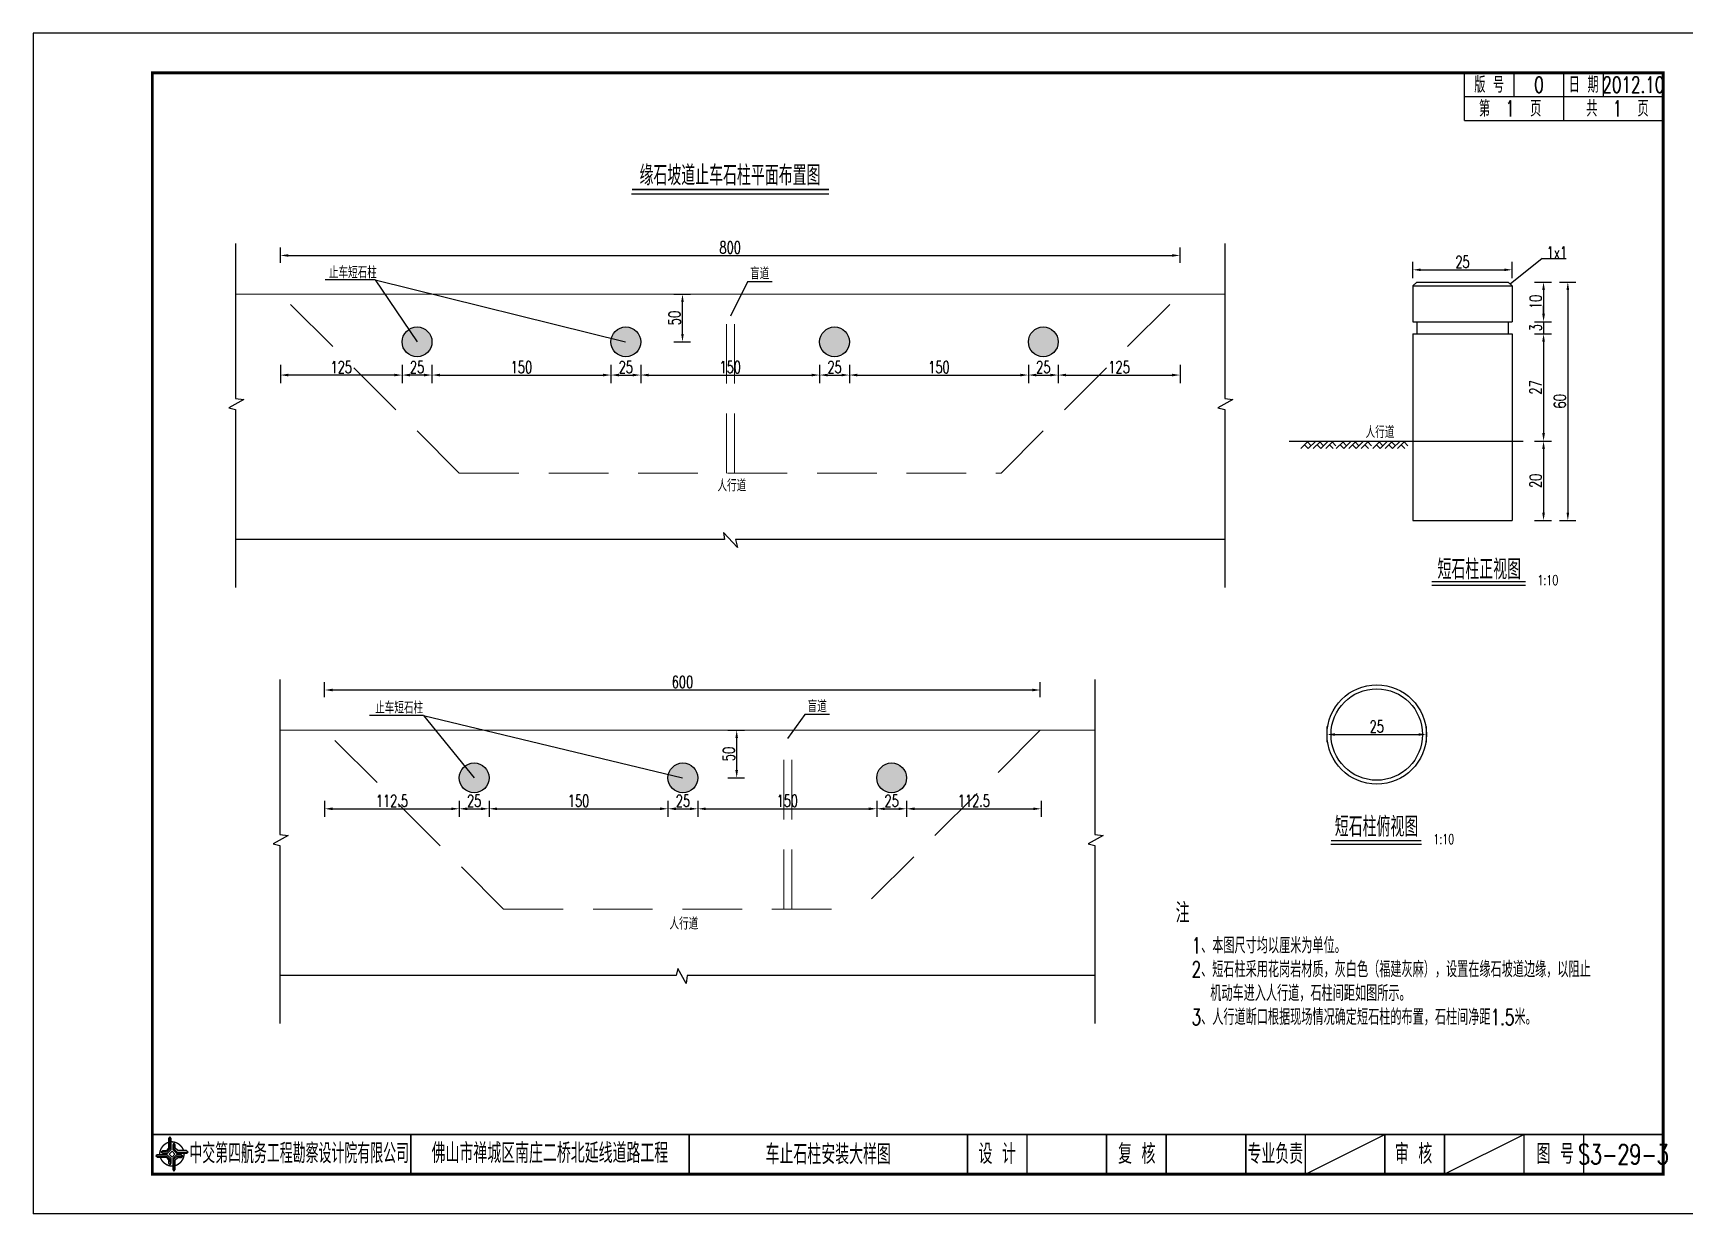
# Model space of a CAD drawing. Header units: millimetres. Extents: x 2287 to 3127, y 131 to 428.
# Drawn here: x 2287.2 to 2702.7, y 131.2 to 428.2 of the extents above; entities that cross this region are included whole.
import ezdxf
from ezdxf.enums import TextEntityAlignment as Align

# ---------------------------------------------------------------- set-up
doc = ezdxf.new("R2010")
doc.units = ezdxf.units.MM
doc.header["$LTSCALE"] = 5
doc.linetypes.add('DASHED', pattern=[0.75, 0.5, -0.25])
for name, color, linetype in [('A-轮廓（中）', 7, 'Continuous'), ('A-轮廓（细）', 7, 'Continuous'), ('BZ', 4, 'Continuous'), ('图框', 7, 'Continuous'), ('尺寸标注', 2, 'Continuous'), ('文字', 7, 'Continuous'), ('文字字符', 7, 'Continuous'), ('文字说明', 2, 'Continuous'), ('标注', 2, 'Continuous'), ('标注（黄）', 2, 'Continuous')]:
    doc.layers.add(name, color=color, linetype=linetype)
doc.layers.add('BASE', color=6, linetype='Continuous', lineweight=18)
doc.styles.get("Standard").update_dxf_attribs({"font": 'simplex1.shx', "width": 0.7, "bigfont": 'hztxt.shx'})
doc.dimstyles.new('比例1：10', dxfattribs={"dimtxt": 3, "dimasz": 2, "dimexe": 2, "dimexo": 2, "dimgap": 0.5, "dimtad": 1, "dimzin": 13, "dimdsep": 46, "dimtxsty": 'Standard', "dimcen": -0.09, "dimclrd": 4, "dimclre": 4, "dimclrt": 7, "dimaunit": 1, "dimazin": 0, "dimtfac": 0.0005, "dimtix": 1, "dimtmove": 2, "dimatfit": 3, "dimfxl": 0, "dimtolj": 1, "dimtzin": 13, "dimlwd": -1, "dimlwe": -1, "dimarcsym": 0})
doc.dimstyles.new('比例1：33.33', dxfattribs={"dimtxt": 3, "dimasz": 2, "dimexe": 2, "dimexo": 2, "dimgap": 0.5, "dimtad": 1, "dimlfac": 3.333333, "dimzin": 13, "dimdsep": 46, "dimtxsty": 'Standard', "dimcen": -0.09, "dimclrd": 4, "dimclre": 4, "dimclrt": 7, "dimaunit": 1, "dimadec": 0, "dimazin": 0, "dimtfac": 0.0005, "dimtix": 1, "dimtmove": 2, "dimatfit": 3, "dimfxl": 0, "dimtolj": 1, "dimtzin": 13, "dimlwd": -1, "dimlwe": -1, "dimarcsym": 0})

# ---------------------------------------------------------------- blocks, each defined once
blk = doc.blocks.new('*D7')
at = {"layer": 'DEFPOINTS', "color": 0}
for p in [(2540.58, 263.01), (2360.58, 259.17), (2540.58, 259.17)]:
    blk.add_point(p, dxfattribs=at)
at = {"layer": '尺寸标注', "color": 4}
for p, q in [((2360.58, 261.17), (2360.58, 265.01)), ((2362.58, 263.01), (2538.58, 263.01)), ((2540.58, 261.17), (2540.58, 265.01))]:
    blk.add_line(p, q, dxfattribs=at)
for points in [[(2362.58, 263.34), (2362.58, 262.67), (2360.58, 263.01)], [(2538.58, 263.34), (2538.58, 262.67), (2540.58, 263.01)]]:
    blk.add_solid(points, dxfattribs=at)
at = {"layer": '尺寸标注', "color": 7, "insert": (2450.58, 265.01), "char_height": 3, "attachment_point": 5}
blk.add_mtext('\\A1;600', dxfattribs=at)
blk = doc.blocks.new('*D8')
at = {"layer": 'DEFPOINTS', "color": 0}
for p in [(2459.97, 252.9), (2464.22, 252.9), (2459.97, 240.9)]:
    blk.add_point(p, dxfattribs=at)
at = {"layer": '尺寸标注', "color": 4}
for p, q in [((2461.97, 252.9), (2466.22, 252.9)), ((2464.22, 242.9), (2464.22, 250.9)), ((2461.97, 240.9), (2466.22, 240.9))]:
    blk.add_line(p, q, dxfattribs=at)
for points in [[(2463.88, 250.9), (2464.55, 250.9), (2464.22, 252.9)], [(2463.88, 242.9), (2464.55, 242.9), (2464.22, 240.9)]]:
    blk.add_solid(points, dxfattribs=at)
at = {"layer": '尺寸标注', "color": 7, "insert": (2462.22, 246.9), "char_height": 3, "attachment_point": 5, "rotation": 90}
blk.add_mtext('\\A1;50', dxfattribs=at)
blk = doc.blocks.new('*D9')
at = {"layer": 'DEFPOINTS', "color": 0}
for p in [(2401.94, 237.15), (2446.94, 237.15), (2446.94, 233.13)]:
    blk.add_point(p, dxfattribs=at)
at = {"layer": '尺寸标注', "color": 4}
for p, q in [((2401.94, 235.15), (2401.94, 231.13)), ((2403.94, 233.13), (2444.94, 233.13)), ((2446.94, 235.15), (2446.94, 231.13))]:
    blk.add_line(p, q, dxfattribs=at)
for points in [[(2403.94, 233.46), (2403.94, 232.79), (2401.94, 233.13)], [(2444.94, 233.46), (2444.94, 232.79), (2446.94, 233.13)]]:
    blk.add_solid(points, dxfattribs=at)
at = {"layer": '尺寸标注', "color": 7, "insert": (2424.44, 235.13), "char_height": 3, "attachment_point": 5}
blk.add_mtext('\\A1;150', dxfattribs=at)
blk = doc.blocks.new('*D10')
at = {"layer": 'DEFPOINTS', "color": 0}
for p in [(2394.44, 237.15), (2401.94, 237.15), (2401.94, 233.13)]:
    blk.add_point(p, dxfattribs=at)
at = {"layer": '尺寸标注', "color": 4}
for p, q in [((2394.44, 235.15), (2394.44, 231.13)), ((2396.44, 233.13), (2399.94, 233.13)), ((2401.94, 235.15), (2401.94, 231.13))]:
    blk.add_line(p, q, dxfattribs=at)
for points in [[(2396.44, 233.46), (2396.44, 232.79), (2394.44, 233.13)], [(2399.94, 233.46), (2399.94, 232.79), (2401.94, 233.13)]]:
    blk.add_solid(points, dxfattribs=at)
at = {"layer": '尺寸标注', "color": 7, "insert": (2398.19, 235.13), "char_height": 3, "attachment_point": 5}
blk.add_mtext('\\A1;25', dxfattribs=at)
blk = doc.blocks.new('*D11')
at = {"layer": 'DEFPOINTS', "color": 0}
for p in [(2360.58, 237.15), (2394.44, 237.15), (2394.44, 233.13)]:
    blk.add_point(p, dxfattribs=at)
at = {"layer": '尺寸标注', "color": 4}
for p, q in [((2360.58, 235.15), (2360.58, 231.13)), ((2362.58, 233.13), (2392.44, 233.13)), ((2394.44, 235.15), (2394.44, 231.13))]:
    blk.add_line(p, q, dxfattribs=at)
for points in [[(2362.58, 233.46), (2362.58, 232.79), (2360.58, 233.13)], [(2392.44, 233.46), (2392.44, 232.79), (2394.44, 233.13)]]:
    blk.add_solid(points, dxfattribs=at)
at = {"layer": '尺寸标注', "color": 7, "insert": (2377.51, 235.13), "char_height": 3, "attachment_point": 5}
blk.add_mtext('\\A1;112.5', dxfattribs=at)
blk = doc.blocks.new('*D12')
at = {"layer": 'DEFPOINTS', "color": 0}
for p in [(2454.44, 237.15), (2499.44, 237.15), (2499.44, 233.13)]:
    blk.add_point(p, dxfattribs=at)
at = {"layer": '尺寸标注', "color": 4}
for p, q in [((2454.44, 235.15), (2454.44, 231.13)), ((2456.44, 233.13), (2497.44, 233.13)), ((2499.44, 235.15), (2499.44, 231.13))]:
    blk.add_line(p, q, dxfattribs=at)
for points in [[(2456.44, 233.46), (2456.44, 232.79), (2454.44, 233.13)], [(2497.44, 233.46), (2497.44, 232.79), (2499.44, 233.13)]]:
    blk.add_solid(points, dxfattribs=at)
at = {"layer": '尺寸标注', "color": 7, "insert": (2476.94, 235.13), "char_height": 3, "attachment_point": 5}
blk.add_mtext('\\A1;150', dxfattribs=at)
blk = doc.blocks.new('*D13')
at = {"layer": 'DEFPOINTS', "color": 0}
for p in [(2499.44, 237.15), (2506.94, 237.15), (2506.94, 233.13)]:
    blk.add_point(p, dxfattribs=at)
at = {"layer": '尺寸标注', "color": 4}
for p, q in [((2499.44, 235.15), (2499.44, 231.13)), ((2501.44, 233.13), (2504.94, 233.13)), ((2506.94, 235.15), (2506.94, 231.13))]:
    blk.add_line(p, q, dxfattribs=at)
for points in [[(2501.44, 233.46), (2501.44, 232.79), (2499.44, 233.13)], [(2504.94, 233.46), (2504.94, 232.79), (2506.94, 233.13)]]:
    blk.add_solid(points, dxfattribs=at)
at = {"layer": '尺寸标注', "color": 7, "insert": (2503.19, 235.13), "char_height": 3, "attachment_point": 5}
blk.add_mtext('\\A1;25', dxfattribs=at)
blk = doc.blocks.new('*D14')
at = {"layer": 'DEFPOINTS', "color": 0}
for p in [(2506.94, 237.15), (2540.79, 237.15), (2540.79, 233.13)]:
    blk.add_point(p, dxfattribs=at)
at = {"layer": '尺寸标注', "color": 4}
for p, q in [((2506.94, 235.15), (2506.94, 231.13)), ((2508.94, 233.13), (2538.79, 233.13)), ((2540.79, 235.15), (2540.79, 231.13))]:
    blk.add_line(p, q, dxfattribs=at)
for points in [[(2508.94, 233.46), (2508.94, 232.79), (2506.94, 233.13)], [(2538.79, 233.46), (2538.79, 232.79), (2540.79, 233.13)]]:
    blk.add_solid(points, dxfattribs=at)
at = {"layer": '尺寸标注', "color": 7, "insert": (2523.87, 235.13), "char_height": 3, "attachment_point": 5}
blk.add_mtext('\\A1;112.5', dxfattribs=at)
blk = doc.blocks.new('*D15')
at = {"layer": 'DEFPOINTS', "color": 0}
for p in [(2575.72, 372.29), (2349.44, 368.47), (2575.72, 368.47)]:
    blk.add_point(p, dxfattribs=at)
at = {"layer": '尺寸标注', "color": 4}
for p, q in [((2349.44, 370.47), (2349.44, 374.29)), ((2575.72, 370.47), (2575.72, 374.29)), ((2351.44, 372.29), (2573.72, 372.29))]:
    blk.add_line(p, q, dxfattribs=at)
for points in [[(2351.44, 372.62), (2351.44, 371.96), (2349.44, 372.29)], [(2573.72, 372.62), (2573.72, 371.96), (2575.72, 372.29)]]:
    blk.add_solid(points, dxfattribs=at)
at = {"layer": '尺寸标注', "color": 7, "insert": (2462.58, 374.29), "char_height": 3, "attachment_point": 5}
blk.add_mtext('\\A1;800', dxfattribs=at)
blk = doc.blocks.new('*D16')
at = {"layer": 'DEFPOINTS', "color": 0}
for p in [(2446.38, 362.55), (2450.58, 362.55), (2446.38, 350.55)]:
    blk.add_point(p, dxfattribs=at)
at = {"layer": '尺寸标注', "color": 4}
for p, q in [((2448.38, 362.55), (2452.58, 362.55)), ((2450.58, 352.55), (2450.58, 360.55)), ((2448.38, 350.55), (2452.58, 350.55))]:
    blk.add_line(p, q, dxfattribs=at)
for points in [[(2450.25, 360.55), (2450.91, 360.55), (2450.58, 362.55)], [(2450.25, 352.55), (2450.91, 352.55), (2450.58, 350.55)]]:
    blk.add_solid(points, dxfattribs=at)
at = {"layer": '尺寸标注', "color": 7, "insert": (2448.58, 356.55), "char_height": 3, "attachment_point": 5, "rotation": 90}
blk.add_mtext('\\A1;50', dxfattribs=at)
blk = doc.blocks.new('*D17')
at = {"layer": 'DEFPOINTS', "color": 0}
for p in [(2387.58, 346.8), (2432.58, 346.8), (2432.58, 342.21)]:
    blk.add_point(p, dxfattribs=at)
at = {"layer": '尺寸标注', "color": 4}
for p, q in [((2387.58, 344.8), (2387.58, 340.21)), ((2389.58, 342.21), (2430.58, 342.21)), ((2432.58, 344.8), (2432.58, 340.21))]:
    blk.add_line(p, q, dxfattribs=at)
for points in [[(2389.58, 342.55), (2389.58, 341.88), (2387.58, 342.21)], [(2430.58, 342.55), (2430.58, 341.88), (2432.58, 342.21)]]:
    blk.add_solid(points, dxfattribs=at)
at = {"layer": '尺寸标注', "color": 7, "insert": (2410.08, 344.21), "char_height": 3, "attachment_point": 5}
blk.add_mtext('\\A1;150', dxfattribs=at)
blk = doc.blocks.new('*D18')
at = {"layer": 'DEFPOINTS', "color": 0}
for p in [(2380.08, 346.8), (2387.58, 346.8), (2380.08, 342.21)]:
    blk.add_point(p, dxfattribs=at)
at = {"layer": '尺寸标注', "color": 4}
for p, q in [((2380.08, 344.8), (2380.08, 340.21)), ((2385.58, 342.21), (2382.08, 342.21)), ((2387.58, 344.8), (2387.58, 340.21))]:
    blk.add_line(p, q, dxfattribs=at)
for points in [[(2382.08, 342.55), (2382.08, 341.88), (2380.08, 342.21)], [(2385.58, 342.55), (2385.58, 341.88), (2387.58, 342.21)]]:
    blk.add_solid(points, dxfattribs=at)
at = {"layer": '尺寸标注', "color": 7, "insert": (2383.83, 344.21), "char_height": 3, "attachment_point": 5}
blk.add_mtext('\\A1;25', dxfattribs=at)
blk = doc.blocks.new('*D19')
at = {"layer": 'DEFPOINTS', "color": 0}
for p in [(2432.58, 346.8), (2440.08, 346.8), (2440.08, 342.21)]:
    blk.add_point(p, dxfattribs=at)
at = {"layer": '尺寸标注', "color": 4}
for p, q in [((2432.58, 344.8), (2432.58, 340.21)), ((2434.58, 342.21), (2438.08, 342.21)), ((2440.08, 344.8), (2440.08, 340.21))]:
    blk.add_line(p, q, dxfattribs=at)
for points in [[(2434.58, 342.55), (2434.58, 341.88), (2432.58, 342.21)], [(2438.08, 342.55), (2438.08, 341.88), (2440.08, 342.21)]]:
    blk.add_solid(points, dxfattribs=at)
at = {"layer": '尺寸标注', "color": 7, "insert": (2436.33, 344.21), "char_height": 3, "attachment_point": 5}
blk.add_mtext('\\A1;25', dxfattribs=at)
blk = doc.blocks.new('*D20')
at = {"layer": 'DEFPOINTS', "color": 0}
for p in [(2440.08, 346.8), (2485.08, 346.8), (2485.08, 342.21)]:
    blk.add_point(p, dxfattribs=at)
at = {"layer": '尺寸标注', "color": 4}
for p, q in [((2440.08, 344.8), (2440.08, 340.21)), ((2442.08, 342.21), (2483.08, 342.21)), ((2485.08, 344.8), (2485.08, 340.21))]:
    blk.add_line(p, q, dxfattribs=at)
for points in [[(2442.08, 342.55), (2442.08, 341.88), (2440.08, 342.21)], [(2483.08, 342.55), (2483.08, 341.88), (2485.08, 342.21)]]:
    blk.add_solid(points, dxfattribs=at)
at = {"layer": '尺寸标注', "color": 7, "insert": (2462.58, 344.21), "char_height": 3, "attachment_point": 5}
blk.add_mtext('\\A1;150', dxfattribs=at)
blk = doc.blocks.new('*D21')
at = {"layer": 'DEFPOINTS', "color": 0}
for p in [(2485.08, 346.8), (2492.58, 346.8), (2492.58, 342.21)]:
    blk.add_point(p, dxfattribs=at)
at = {"layer": '尺寸标注', "color": 4}
for p, q in [((2485.08, 344.8), (2485.08, 340.21)), ((2487.08, 342.21), (2490.58, 342.21)), ((2492.58, 344.8), (2492.58, 340.21))]:
    blk.add_line(p, q, dxfattribs=at)
for points in [[(2487.08, 342.55), (2487.08, 341.88), (2485.08, 342.21)], [(2490.58, 342.55), (2490.58, 341.88), (2492.58, 342.21)]]:
    blk.add_solid(points, dxfattribs=at)
at = {"layer": '尺寸标注', "color": 7, "insert": (2488.83, 344.21), "char_height": 3, "attachment_point": 5}
blk.add_mtext('\\A1;25', dxfattribs=at)
blk = doc.blocks.new('*D22')
at = {"layer": 'DEFPOINTS', "color": 0}
for p in [(2492.58, 346.8), (2537.58, 346.8), (2537.58, 342.21)]:
    blk.add_point(p, dxfattribs=at)
at = {"layer": '尺寸标注', "color": 4}
for p, q in [((2492.58, 344.8), (2492.58, 340.21)), ((2494.58, 342.21), (2535.58, 342.21)), ((2537.58, 344.8), (2537.58, 340.21))]:
    blk.add_line(p, q, dxfattribs=at)
for points in [[(2494.58, 342.55), (2494.58, 341.88), (2492.58, 342.21)], [(2535.58, 342.55), (2535.58, 341.88), (2537.58, 342.21)]]:
    blk.add_solid(points, dxfattribs=at)
at = {"layer": '尺寸标注', "color": 7, "insert": (2515.08, 344.21), "char_height": 3, "attachment_point": 5}
blk.add_mtext('\\A1;150', dxfattribs=at)
blk = doc.blocks.new('*D23')
at = {"layer": 'DEFPOINTS', "color": 0}
for p in [(2537.58, 346.8), (2545.08, 346.8), (2545.08, 342.21)]:
    blk.add_point(p, dxfattribs=at)
at = {"layer": '尺寸标注', "color": 4}
for p, q in [((2537.58, 344.8), (2537.58, 340.21)), ((2539.58, 342.21), (2543.08, 342.21)), ((2545.08, 344.8), (2545.08, 340.21))]:
    blk.add_line(p, q, dxfattribs=at)
for points in [[(2539.58, 342.55), (2539.58, 341.88), (2537.58, 342.21)], [(2543.08, 342.55), (2543.08, 341.88), (2545.08, 342.21)]]:
    blk.add_solid(points, dxfattribs=at)
at = {"layer": '尺寸标注', "color": 7, "insert": (2541.33, 344.21), "char_height": 3, "attachment_point": 5}
blk.add_mtext('\\A1;25', dxfattribs=at)
blk = doc.blocks.new('*D24')
at = {"layer": 'DEFPOINTS', "color": 0}
for p in [(2545.08, 346.8), (2575.72, 346.8), (2575.72, 342.21)]:
    blk.add_point(p, dxfattribs=at)
at = {"layer": '尺寸标注', "color": 4}
for p, q in [((2545.08, 344.8), (2545.08, 340.21)), ((2547.08, 342.21), (2573.72, 342.21)), ((2575.72, 344.8), (2575.72, 340.21))]:
    blk.add_line(p, q, dxfattribs=at)
for points in [[(2547.08, 342.55), (2547.08, 341.88), (2545.08, 342.21)], [(2573.72, 342.55), (2573.72, 341.88), (2575.72, 342.21)]]:
    blk.add_solid(points, dxfattribs=at)
at = {"layer": '尺寸标注', "color": 7, "insert": (2560.4, 344.21), "char_height": 3, "attachment_point": 5}
blk.add_mtext('\\A1;125', dxfattribs=at)
blk = doc.blocks.new('*D25')
at = {"layer": 'DEFPOINTS', "color": 0}
for p in [(2349.44, 346.8), (2380.08, 346.8), (2349.44, 342.21)]:
    blk.add_point(p, dxfattribs=at)
at = {"layer": '尺寸标注', "color": 4}
for p, q in [((2349.44, 344.8), (2349.44, 340.21)), ((2378.08, 342.21), (2351.44, 342.21)), ((2380.08, 344.8), (2380.08, 340.21))]:
    blk.add_line(p, q, dxfattribs=at)
for points in [[(2351.44, 342.55), (2351.44, 341.88), (2349.44, 342.21)], [(2378.08, 342.55), (2378.08, 341.88), (2380.08, 342.21)]]:
    blk.add_solid(points, dxfattribs=at)
at = {"layer": '尺寸标注', "color": 7, "insert": (2364.76, 344.21), "char_height": 3, "attachment_point": 5}
blk.add_mtext('\\A1;125', dxfattribs=at)
blk = doc.blocks.new('*D26')
at = {"layer": 'DEFPOINTS', "color": 0}
for p in [(2446.94, 237.15), (2454.44, 237.15), (2454.44, 233.13)]:
    blk.add_point(p, dxfattribs=at)
at = {"layer": '尺寸标注', "color": 4}
for p, q in [((2446.94, 235.15), (2446.94, 231.13)), ((2448.94, 233.13), (2452.44, 233.13)), ((2454.44, 235.15), (2454.44, 231.13))]:
    blk.add_line(p, q, dxfattribs=at)
for points in [[(2448.94, 233.46), (2448.94, 232.79), (2446.94, 233.13)], [(2452.44, 233.46), (2452.44, 232.79), (2454.44, 233.13)]]:
    blk.add_solid(points, dxfattribs=at)
at = {"layer": '尺寸标注', "color": 7, "insert": (2450.69, 235.13), "char_height": 3, "attachment_point": 5}
blk.add_mtext('\\A1;25', dxfattribs=at)
blk = doc.blocks.new('*D27')
at = {"layer": 'DEFPOINTS', "color": 0}
for p in [(2637.7, 251.81), (2612.7, 247.86), (2637.7, 247.86)]:
    blk.add_point(p, dxfattribs=at)
at = {"layer": '尺寸标注', "color": 4}
for p, q in [((2612.7, 249.86), (2612.7, 253.81)), ((2637.7, 249.86), (2637.7, 253.81)), ((2614.7, 251.81), (2635.7, 251.81))]:
    blk.add_line(p, q, dxfattribs=at)
for points in [[(2614.7, 252.14), (2614.7, 251.48), (2612.7, 251.81)], [(2635.7, 252.14), (2635.7, 251.48), (2637.7, 251.81)]]:
    blk.add_solid(points, dxfattribs=at)
at = {"layer": '尺寸标注', "color": 7, "insert": (2625.2, 253.81), "char_height": 3, "attachment_point": 5}
blk.add_mtext('\\A1;25', dxfattribs=at)
blk = doc.blocks.new('*D28')
at = {"layer": 'DEFPOINTS', "color": 0}
for p in [(2659.27, 368.68), (2634.27, 364.61), (2659.27, 364.61)]:
    blk.add_point(p, dxfattribs=at)
at = {"layer": '尺寸标注', "color": 4}
for p, q in [((2634.27, 366.61), (2634.27, 370.68)), ((2659.27, 366.61), (2659.27, 370.68)), ((2636.27, 368.68), (2657.27, 368.68))]:
    blk.add_line(p, q, dxfattribs=at)
for points in [[(2636.27, 369.01), (2636.27, 368.35), (2634.27, 368.68)], [(2657.27, 369.01), (2657.27, 368.35), (2659.27, 368.68)]]:
    blk.add_solid(points, dxfattribs=at)
at = {"layer": '尺寸标注', "color": 7, "insert": (2646.77, 370.68), "char_height": 3, "attachment_point": 5}
blk.add_mtext('\\A1;25', dxfattribs=at)
blk = doc.blocks.new('*D29')
at = {"layer": 'DEFPOINTS', "color": 0}
for p in [(2662.9, 365.61), (2662.9, 355.61), (2667.16, 355.61)]:
    blk.add_point(p, dxfattribs=at)
at = {"layer": '尺寸标注', "color": 4}
for p, q in [((2664.9, 365.61), (2669.16, 365.61)), ((2667.16, 363.61), (2667.16, 357.61)), ((2664.9, 355.61), (2669.16, 355.61))]:
    blk.add_line(p, q, dxfattribs=at)
for points in [[(2666.82, 363.61), (2667.49, 363.61), (2667.16, 365.61)], [(2666.82, 357.61), (2667.49, 357.61), (2667.16, 355.61)]]:
    blk.add_solid(points, dxfattribs=at)
at = {"layer": '尺寸标注', "color": 7, "insert": (2665.16, 360.61), "char_height": 3, "attachment_point": 5, "rotation": 90}
blk.add_mtext('\\A1;10', dxfattribs=at)
blk = doc.blocks.new('*D30')
at = {"layer": 'DEFPOINTS', "color": 0}
for p in [(2662.9, 355.61), (2662.9, 352.61), (2667.16, 352.61)]:
    blk.add_point(p, dxfattribs=at)
at = {"layer": '尺寸标注', "color": 4}
for p, q in [((2667.16, 357.61), (2667.16, 359.61)), ((2664.9, 355.61), (2669.16, 355.61)), ((2667.16, 355.61), (2667.16, 352.61)), ((2664.9, 352.61), (2669.16, 352.61)), ((2667.16, 350.61), (2667.16, 348.61))]:
    blk.add_line(p, q, dxfattribs=at)
for points in [[(2666.82, 357.61), (2667.49, 357.61), (2667.16, 355.61)], [(2666.82, 350.61), (2667.49, 350.61), (2667.16, 352.61)]]:
    blk.add_solid(points, dxfattribs=at)
at = {"layer": '尺寸标注', "color": 7, "insert": (2665.16, 354.11), "char_height": 3, "attachment_point": 5, "rotation": 90}
blk.add_mtext('\\A1;3', dxfattribs=at)
blk = doc.blocks.new('*D31')
at = {"layer": 'DEFPOINTS', "color": 0}
for p in [(2662.9, 352.61), (2662.9, 325.61), (2667.16, 325.61)]:
    blk.add_point(p, dxfattribs=at)
at = {"layer": '尺寸标注', "color": 4}
for p, q in [((2664.9, 352.61), (2669.16, 352.61)), ((2667.16, 350.61), (2667.16, 327.61)), ((2664.9, 325.61), (2669.16, 325.61))]:
    blk.add_line(p, q, dxfattribs=at)
for points in [[(2666.82, 350.61), (2667.49, 350.61), (2667.16, 352.61)], [(2666.82, 327.61), (2667.49, 327.61), (2667.16, 325.61)]]:
    blk.add_solid(points, dxfattribs=at)
at = {"layer": '尺寸标注', "color": 7, "insert": (2665.16, 339.11), "char_height": 3, "attachment_point": 5, "rotation": 90}
blk.add_mtext('\\A1;27', dxfattribs=at)
blk = doc.blocks.new('*D32')
at = {"layer": 'DEFPOINTS', "color": 0}
for p in [(2662.9, 325.61), (2662.9, 305.61), (2667.16, 305.61)]:
    blk.add_point(p, dxfattribs=at)
at = {"layer": '尺寸标注', "color": 4}
for p, q in [((2664.9, 325.61), (2669.16, 325.61)), ((2667.16, 323.61), (2667.16, 307.61)), ((2664.9, 305.61), (2669.16, 305.61))]:
    blk.add_line(p, q, dxfattribs=at)
for points in [[(2666.82, 323.61), (2667.49, 323.61), (2667.16, 325.61)], [(2666.82, 307.61), (2667.49, 307.61), (2667.16, 305.61)]]:
    blk.add_solid(points, dxfattribs=at)
at = {"layer": '尺寸标注', "color": 7, "insert": (2665.16, 315.61), "char_height": 3, "attachment_point": 5, "rotation": 90}
blk.add_mtext('\\A1;20', dxfattribs=at)
blk = doc.blocks.new('*D33')
at = {"layer": 'DEFPOINTS', "color": 0}
for p in [(2669.16, 365.61), (2669.16, 305.61), (2673.26, 305.61)]:
    blk.add_point(p, dxfattribs=at)
at = {"layer": '尺寸标注', "color": 4}
for p, q in [((2671.16, 365.61), (2675.26, 365.61)), ((2673.26, 363.61), (2673.26, 307.61)), ((2671.16, 305.61), (2675.26, 305.61))]:
    blk.add_line(p, q, dxfattribs=at)
for points in [[(2672.93, 363.61), (2673.6, 363.61), (2673.26, 365.61)], [(2672.93, 307.61), (2673.6, 307.61), (2673.26, 305.61)]]:
    blk.add_solid(points, dxfattribs=at)
at = {"layer": '尺寸标注', "color": 7, "insert": (2671.26, 335.61), "char_height": 3, "attachment_point": 5, "rotation": 90}
blk.add_mtext('\\A1;60', dxfattribs=at)
blk = doc.blocks.new('series')
at = {"width": 0.75}
for tag, height, p in [('页码', 4, (-35, -19)), ('图名', 5, (-220, -282)), ('图号', 5, (-20, -282))]:
    blk.add_attdef(tag, text='', height=height, dxfattribs=at).set_placement(p, align=Align.MIDDLE_CENTER)
blk = doc.blocks.new('tb')
at = {"lineweight": -3}
h = blk.add_hatch(color=256, dxfattribs=at)
h.paths.add_polyline_path([(-1.23, -0.13), (-3.78, -0.14), (-4.14, -0.41), (-1.4, -0.44), (-0.56, -1.24), (-0.54, -2.62), (-0.27, -2.2), (-0.26, -1.06)])
h.paths.add_polyline_path([(0.13, -1.08), (0.14, -3.86), (0.41, -4.26), (0.44, -1.24), (1.25, -0.43), (2.66, -0.43), (2.26, -0.16), (1.07, -0.15)])
h.paths.add_polyline_path([(1.08, 0.3), (3.62, 0.3), (4.02, 0.56), (1.25, 0.57), (0.43, 1.39), (0.43, 2.8), (0.16, 2.41), (0.15, 1.24)])
h.paths.add_polyline_path([(-0.28, 1.21), (-0.28, 3.99), (-0.56, 4.39), (-0.57, 1.41), (-1.38, 0.6), (-2.74, 0.56), (-2.33, 0.3), (-1.2, 0.29)])
for p, q in [((-0.56, 4.39), (-0.57, 1.41)), ((-1.38, 0.6), (-2.74, 0.56)), ((-0.57, 1.41), (-1.38, 0.6)), ((0.43, 2.8), (0.43, 1.39)), ((0.43, 1.39), (1.25, 0.57)), ((1.25, 0.57), (4.02, 0.56)), ((-4.14, -0.41), (-1.4, -0.44)), ((-1.4, -0.44), (-0.56, -1.24)), ((-0.56, -1.24), (-0.54, -2.62)), ((0.41, -4.26), (0.44, -1.24)), ((0.44, -1.24), (1.25, -0.43)), ((1.25, -0.43), (2.66, -0.43))]:
    blk.add_line(p, q, dxfattribs=at)
at = {"lineweight": -3, "flags": 128}
for points in [[(-0.9, 3.99), (-0.9, 1.58), (-1.53, 0.91), (-2.34, 0.91), (-2.74, 0.56), (-2.33, 0.3), (-1.2, 0.29), (-0.28, 1.21), (-0.28, 3.99), (-0.56, 4.39)], [(-0.04, 0.77), (0.68, 0.04), (-0.04, -0.69), (-0.77, 0.05)], [(3.62, 0.92), (1.43, 0.92), (0.77, 1.54), (0.77, 2.38), (0.43, 2.8), (0.16, 2.41), (0.15, 1.24), (1.08, 0.3), (3.62, 0.3), (4.02, 0.56)], [(-3.73, -0.76), (-1.54, -0.76), (-0.89, -1.39), (-0.89, -2.21), (-0.54, -2.62), (-0.27, -2.2), (-0.26, -1.06), (-1.23, -0.13), (-3.78, -0.14), (-4.14, -0.41)], [(0.75, -3.85), (0.75, -1.43), (1.4, -0.78), (2.26, -0.78), (2.66, -0.43), (2.26, -0.16), (1.07, -0.15), (0.13, -1.08), (0.14, -3.86), (0.41, -4.26)]]:
    blk.add_lwpolyline(points, close=True, dxfattribs=at)
at = {"lineweight": -3, "const_width": 0.35, "flags": 128}
for points in [[(-0.9, 3.02, 0.324167), (-3.16, -0.14)], [(2.88, 0.92, 0.324403), (-0.24, 3.15)], [(0.75, -2.86, 0.325418), (3.02, 0.26)], [(-2.98, -0.76, 0.322976), (0.14, -2.98)]]:
    blk.add_lwpolyline(points, format="xyb", dxfattribs=at)

msp = doc.modelspace()

# ---------------------------------------------------------------- hatches: boundary and pattern name
at = {"layer": 'BZ'}
h = msp.add_hatch(color=256, dxfattribs=at)
edge = h.paths.add_edge_path()
edge.add_arc((2383.8301, 350.5497), 3.75, 0, 360)
h = msp.add_hatch(color=256, dxfattribs=at)
edge = h.paths.add_edge_path()
edge.add_arc((2436.3301, 350.5497), 3.75, 0, 360)
h = msp.add_hatch(color=256, dxfattribs=at)
edge = h.paths.add_edge_path()
edge.add_arc((2488.8301, 350.5497), 3.75, 0, 360)
h = msp.add_hatch(color=256, dxfattribs=at)
edge = h.paths.add_edge_path()
edge.add_arc((2541.3301, 350.5497), 3.75, 0, 360)
h = msp.add_hatch(color=256, dxfattribs=at)
edge = h.paths.add_edge_path()
edge.add_arc((2398.1873, 240.9), 3.75, 0, 360)
h = msp.add_hatch(color=256, dxfattribs=at)
edge = h.paths.add_edge_path()
edge.add_arc((2450.6873, 240.9), 3.75, 0, 360)
h = msp.add_hatch(color=256, dxfattribs=at)
edge = h.paths.add_edge_path()
edge.add_arc((2503.1873, 240.9), 3.75, 0, 360)

# ---------------------------------------------------------------- linework, layer by layer
at = {"color": 0}
for p, q in [((2287.2425, 428.2291), (2287.2425, 131.2291)), ((2707.2425, 428.2291), (2287.2425, 428.2291)), ((2287.2425, 428.2291), (2287.2425, 131.2291)), ((2707.2425, 131.2291), (2287.2425, 131.2291)), ((2707.2425, 131.2291), (2287.2425, 131.2291))]:
    msp.add_line(p, q, dxfattribs=at)
at = {"color": 7}
for radius in [12.5, 11.5]:
    msp.add_circle((2625.2027, 251.8084), radius, dxfattribs=at)
at = {"layer": 'A-轮廓（中）'}
for p, q in [((2634.2694, 364.6118), (2635.2694, 365.6118)), ((2634.2694, 364.6118), (2659.2694, 364.6118)), ((2634.2694, 364.6118), (2634.2694, 355.6118)), ((2635.2694, 365.6118), (2658.2694, 365.6118)), ((2659.2694, 364.6118), (2658.2694, 365.6118)), ((2659.2694, 364.6118), (2659.2694, 355.6118)), ((2634.2694, 355.6118), (2659.2694, 355.6118)), ((2635.2694, 355.6118), (2635.2694, 352.6118)), ((2658.2694, 355.6118), (2658.2694, 352.6118)), ((2634.2694, 352.6118), (2659.2694, 352.6118)), ((2634.2694, 352.6118), (2634.2694, 325.6118)), ((2659.2694, 352.6118), (2659.2694, 325.6118)), ((2634.2694, 325.6118), (2634.2694, 305.6118)), ((2659.2694, 325.6118), (2659.2694, 305.6118)), ((2634.2694, 305.6118), (2659.2694, 305.6118))]:
    msp.add_line(p, q, dxfattribs=at)
at = {"layer": 'A-轮廓（细）'}
msp.add_line((2603.132, 325.6118), (2662.0014, 325.6118), dxfattribs=at)
at = {"layer": 'BASE', "color": 1}
for p, q in [((2338.1848, 362.5497), (2586.9754, 362.5497)), ((2349.3308, 252.9), (2554.3015, 252.9))]:
    msp.add_line(p, q, dxfattribs=at)
at = {"layer": 'BASE', "color": 7, "linetype": 'DASHED', "ltscale": 6}
for p, q in [((2394.4358, 317.5497), (2349.4358, 362.5497)), ((2530.7244, 317.5497), (2575.7244, 362.5497)), ((2394.4358, 317.5497), (2530.7244, 317.5497)), ((2405.5818, 207.9), (2360.5818, 252.9)), ((2540.5818, 252.9), (2495.5818, 207.9)), ((2405.5818, 207.9), (2495.5818, 207.9))]:
    msp.add_line(p, q, dxfattribs=at)
at = {"layer": 'BASE', "color": 2, "linetype": 'DASHED', "ltscale": 6}
for points in [[(2461.6943, 317.5497), (2461.6943, 362.5497)], [(2463.6943, 317.5497), (2463.6943, 362.5497)], [(2476.0586, 207.9), (2476.0586, 252.9)], [(2478.0586, 207.9), (2478.0586, 252.9)]]:
    msp.add_lwpolyline(points, dxfattribs=at)
at = {"layer": 'BZ', "color": 6}
for centre in [(2383.8301, 350.5497), (2436.3301, 350.5497), (2488.8301, 350.5497), (2541.3301, 350.5497), (2398.1873, 240.9), (2450.6873, 240.9), (2503.1873, 240.9)]:
    msp.add_circle(centre, 3.75, dxfattribs=at)
at = {"layer": '图框'}
for p, q in [((2647.2425, 406.2291), (2647.2425, 418.2291)), ((2659.7425, 412.2291), (2659.7425, 418.2291)), ((2672.2425, 412.2291), (2672.2425, 418.2291)), ((2682.2425, 412.2291), (2682.2425, 418.2291)), ((2647.2425, 412.2291), (2697.2425, 412.2291)), ((2672.2425, 406.2291), (2672.2425, 412.2291)), ((2647.2425, 406.2291), (2697.2425, 406.2291)), ((2607.2425, 141.2291), (2627.2425, 151.2291)), ((2662.2425, 151.2291), (2642.2425, 141.2291))]:
    msp.add_line(p, q, dxfattribs=at)
for points, const_width in [([(2697.2425, 418.2291), (2317.2425, 418.2291), (2317.2425, 141.2291), (2697.2425, 141.2291), (2697.2425, 418.2291)], 0.7), ([(2317.2425, 151.2291), (2697.2425, 151.2291)], 0.4), ([(2382.2425, 151.2291), (2382.2425, 141.2291)], 0.4), ([(2452.2425, 141.2291), (2452.2425, 151.2291)], 0.4), ([(2522.2425, 141.2291), (2522.2425, 151.2291)], 0.4), ([(2537.2425, 141.2291), (2537.2425, 151.2291)], 0.4), ([(2557.2425, 141.2291), (2557.2425, 151.2291)], 0.4), ([(2572.2425, 141.2291), (2572.2425, 151.2291)], 0.4), ([(2592.2425, 141.2291), (2592.2425, 151.2291)], 0.4), ([(2592.2425, 141.2291), (2592.2425, 151.2291)], 0.4), ([(2607.2425, 141.2291), (2607.2425, 151.2291)], 0.4), ([(2627.2425, 141.2291), (2627.2425, 151.2291)], 0.4), ([(2642.2425, 141.2291), (2642.2425, 151.2291)], 0.4), ([(2662.2425, 141.2291), (2662.2425, 151.2291)], 0.4), ([(2677.2425, 141.2291), (2677.2425, 151.2291)], 0.4)]:
    msp.add_lwpolyline(points, dxfattribs=dict(at, const_width=const_width))
at = {"layer": '尺寸标注'}
for p, q in [((2607.9869, 325.6118), (2606.1119, 323.7368)), ((2607.9869, 323.7368), (2607.0494, 324.6743)), ((2608.694, 324.4439), (2607.7565, 325.3814)), ((2609.8619, 325.6118), (2607.9869, 323.7368)), ((2611.1119, 325.6118), (2609.2369, 323.7368)), ((2611.1119, 323.7368), (2610.1744, 324.6743)), ((2611.819, 324.4439), (2610.8815, 325.3814)), ((2612.9869, 325.6118), (2611.1119, 323.7368)), ((2614.2369, 325.6118), (2612.3619, 323.7368)), ((2614.2369, 323.7368), (2613.2994, 324.6743)), ((2614.944, 324.4439), (2614.0065, 325.3814)), ((2616.8974, 325.6118), (2615.0224, 323.7368)), ((2616.8974, 323.7368), (2615.9599, 324.6743)), ((2617.6045, 324.4439), (2616.667, 325.3814)), ((2618.7724, 325.6118), (2616.8974, 323.7368)), ((2620.0224, 325.6118), (2618.1474, 323.7368)), ((2620.0224, 323.7368), (2619.0849, 324.6743)), ((2620.7295, 324.4439), (2619.792, 325.3814)), ((2621.8974, 325.6118), (2620.0224, 323.7368)), ((2623.1474, 325.6118), (2621.2724, 323.7368)), ((2623.1474, 323.7368), (2622.2099, 324.6743)), ((2623.8545, 324.4439), (2622.917, 325.3814)), ((2626.0536, 325.6118), (2624.1786, 323.7368)), ((2626.0536, 323.7368), (2625.1161, 324.6743)), ((2626.7608, 324.4439), (2625.8233, 325.3814)), ((2627.9286, 325.6118), (2626.0536, 323.7368)), ((2629.1786, 325.6118), (2627.3036, 323.7368)), ((2629.1786, 323.7368), (2628.2411, 324.6743)), ((2629.8858, 324.4439), (2628.9483, 325.3814)), ((2631.0536, 325.6118), (2629.1786, 323.7368)), ((2632.3036, 325.6118), (2630.4286, 323.7368)), ((2632.3036, 323.7368), (2631.3661, 324.6743)), ((2633.0108, 324.4439), (2632.0733, 325.3814))]:
    msp.add_line(p, q, dxfattribs=at)
at = {"layer": '文字字符', "linetype": 'Continuous'}
for p, q in [((2437.7593, 387.7865), (2487.4009, 387.7865)), ((2639.0319, 289.3903), (2662.6141, 289.3903)), ((2613.6402, 224.2472), (2636.4259, 224.2472))]:
    msp.add_line(p, q, dxfattribs=at)
at = {"layer": '文字字符', "linetype": 'Continuous', "const_width": 0.4}
for points in [[(2437.8481, 388.896), (2487.4009, 388.896)], [(2639.0319, 290.2531), (2662.6141, 290.2531)], [(2613.6847, 225.11), (2636.4259, 225.11)]]:
    msp.add_lwpolyline(points, dxfattribs=at)
at = {"layer": '标注', "color": 2}
for p, q in [((2338.1863, 375.2886), (2338.1818, 336.3241)), ((2586.977, 375.2886), (2586.9725, 336.3241)), ((2340.2421, 336.1001), (2336.4649, 333.9923)), ((2336.4649, 333.9923), (2338.1816, 333.55)), ((2338.1775, 334.948), (2338.1775, 334.9421)), ((2338.1778, 336.3232), (2340.2421, 336.1001)), ((2338.1816, 333.55), (2338.1784, 288.7567)), ((2589.0328, 336.1001), (2585.2556, 333.9923)), ((2585.2556, 333.9923), (2586.9722, 333.55)), ((2586.9682, 334.948), (2586.9682, 334.9421)), ((2586.9685, 336.3232), (2589.0328, 336.1001)), ((2586.9722, 333.55), (2586.9691, 288.7567)), ((2461.1821, 300.878), (2338.1784, 300.8859)), ((2464.4197, 298.8174), (2460.9243, 302.5946)), ((2460.9243, 302.5946), (2461.1821, 300.878)), ((2462.5801, 300.882), (2462.5742, 300.882)), ((2463.9553, 300.8817), (2464.4197, 298.8174)), ((2586.9696, 300.8797), (2463.9562, 300.8777)), ((2349.3323, 265.6389), (2349.3279, 226.6744)), ((2554.3031, 265.6389), (2554.2986, 226.6744)), ((2351.3881, 226.4504), (2347.611, 224.3426)), ((2349.3236, 225.2983), (2349.3236, 225.2923)), ((2349.3238, 226.6735), (2351.3881, 226.4504)), ((2556.3589, 226.4504), (2552.5817, 224.3426)), ((2554.2943, 225.2983), (2554.2943, 225.2923)), ((2554.2946, 226.6735), (2556.3589, 226.4504)), ((2347.611, 224.3426), (2349.3276, 223.9003)), ((2349.3276, 223.9003), (2349.3244, 179.1069)), ((2552.5817, 224.3426), (2554.2983, 223.9003)), ((2554.2983, 223.9003), (2554.2951, 179.1069)), ((2448.9895, 191.233), (2349.3244, 191.2362)), ((2449.4318, 192.9497), (2448.9895, 191.233)), ((2451.5396, 189.1725), (2449.4318, 192.9497)), ((2450.3875, 191.2371), (2450.3815, 191.2371)), ((2451.7627, 191.2368), (2451.5396, 189.1725)), ((2554.2956, 191.23), (2451.7636, 191.2328))]:
    msp.add_line(p, q, dxfattribs=at)
at = {"layer": '标注（黄）', "color": 2}
for p, q in [((2666.769, 371.5614), (2658.7694, 365.1118)), ((2666.769, 371.5614), (2672.8067, 371.5614)), ((2373.2535, 366.1927), (2360.7336, 366.1927)), ((2373.2535, 366.1927), (2436.2246, 350.5497)), ((2373.2535, 366.1927), (2383.8301, 350.5497)), ((2466.9058, 365.6698), (2462.6777, 357.0468)), ((2473.1573, 365.6698), (2466.9058, 365.6698)), ((2385.4661, 256.6188), (2371.8315, 256.6188)), ((2385.4661, 256.6188), (2450.5818, 240.9)), ((2385.4661, 256.6188), (2398.1873, 240.9)), ((2481.3531, 256.8352), (2477.0219, 250.7773)), ((2487.5514, 256.8352), (2481.3531, 256.8352))]:
    msp.add_line(p, q, dxfattribs=at)

# ---------------------------------------------------------------- block references
at = {"layer": '图框'}
ref = msp.add_blockref('series', (2707.2425, 428.2291), dxfattribs=at)
ref.add_attrib('页码', '第  1  页     共  1  页', dxfattribs={"layer": '0', "height": 4, "width": 0.7}).set_placement((2672.2425, 409.2291), align=Align.MIDDLE_CENTER)
ref.add_attrib('图名', '车止石柱安装大样图', dxfattribs={"layer": '0', "height": 5, "width": 0.7}).set_placement((2487.2425, 146.2291), align=Align.MIDDLE_CENTER)
ref.add_attrib('图号', 'S3-29-3', dxfattribs={"layer": '0', "height": 5, "width": 0.7}).set_placement((2687.2425, 146.2291), align=Align.MIDDLE_CENTER)
at = {"layer": '图框', "lineweight": -3}
msp.add_blockref('tb', (2322.2383, 146.2344), dxfattribs=at)

# ---------------------------------------------------------------- texts
at = {"layer": '图框'}
for s, height, width, p in [('版 号', 4, 0.7, (2653.4925, 415.2291)), ('0', 4, 0.7, (2665.9925, 415.2291)), ('日 期', 4, 0.7, (2677.2425, 415.2291)), ('2012.10', 4, 0.7, (2689.7425, 415.2291)), ('佛山市禅城区南庄二桥北延线道路工程', 5, 0.7, (2417.2425, 146.5438)), ('中交第四航务工程勘察设计院有限公司', 5, 0.65, (2354.1734, 146.4775)), ('设 计', 5, 0.7, (2529.7433, 146.3236)), ('复 核', 5, 0.7, (2564.8381, 146.3236)), ('专业负责', 5, 0.7, (2599.6889, 146.3236)), ('审 核', 5, 0.7, (2634.4627, 146.3236)), ('图 号', 5, 0.7, (2670.0818, 146.3236))]:
    msp.add_text(s, height=height, dxfattribs=dict(at, width=width)).set_placement(p, align=Align.MIDDLE_CENTER)
at = {"layer": '文字', "width": 0.7}
for s, height, p in [('缘石坡道止车石柱平面布置图', 5, (2439.7828, 389.9385)), ('短石柱正视图', 5, (2640.4852, 290.8471)), ('短石柱俯视图', 5, (2614.652, 226.1272)), ('注', 5, (2574.6304, 204.4492)), ('1、本图尺寸均以厘米为单位。', 4, (2578.6291, 196.7514)), ('2、短石柱采用花岗岩材质，灰白色（福建灰麻），设置在缘石坡道边缘，以阻止', 4, (2578.6291, 190.7514)), ('机动车进入人行道，石柱间距如图所示。', 4, (2583.325, 184.7514)), ('3、人行道断口根据现场情况确定短石柱的布置，石柱间净距1.5米。', 4, (2578.6291, 178.7514))]:
    msp.add_text(s, height=height, dxfattribs=at).set_placement(p)
at = {"layer": '文字说明', "color": 7, "width": 0.7}
for s, p in [('1x1', (2667.9235, 371.5418)), ('止车短石柱', (2361.6446, 366.5158)), ('盲道', (2467.5988, 366.2552)), ('人行道', (2622.3988, 326.354)), ('人行道', (2459.3868, 312.9377)), ('止车短石柱', (2373.2818, 257.0665)), ('盲道', (2482.0462, 257.4119)), ('人行道', (2447.3256, 202.7498))]:
    msp.add_text(s, height=3, dxfattribs=at).set_placement(p)
at = {"layer": '标注（黄）', "color": 7, "width": 0.7}
for p in [(2665.6141, 289.3903), (2639.4259, 224.2472)]:
    msp.add_text('1:10', height=2.5, dxfattribs=at).set_placement(p)

# ---------------------------------------------------------------- dimensions: what is measured, and where the dimension line sits
at = {"layer": '尺寸标注'}
for base, p1, p2, text, picture, middle in [((2575.7244, 372.2884), (2349.4358, 368.4739), (2575.7244, 368.4739), '800', '*D15', (2462.5801, 374.2884)), ((2349.4358, 342.2144), (2380.0801, 346.7997), (2349.4358, 346.7997), '125', '*D25', (2364.7579, 344.2144)), ((2575.7244, 342.2144), (2545.0801, 346.7997), (2575.7244, 346.7997), '125', '*D24', (2560.4023, 344.2144)), ((2394.4373, 233.1267), (2360.5818, 237.15), (2394.4373, 237.15), '112.5', '*D11', (2377.5096, 235.1267)), ((2540.7929, 233.1267), (2506.9373, 237.15), (2540.7929, 237.15), '112.5', '*D14', (2523.8651, 235.1267))]:
    dim = msp.add_linear_dim(base=base, p1=p1, p2=p2, text=text, dimstyle='比例1：33.33', dxfattribs=at)
    dim.commit()
    dim.dimension.update_dxf_attribs({"geometry": picture, "text_midpoint": middle})
for base, p1, p2, dimstyle, picture, middle in [((2659.2694, 368.681), (2634.2694, 364.6118), (2659.2694, 364.6118), '比例1：10', '*D28', (2646.7694, 370.681)), ((2380.0801, 342.2144), (2387.5801, 346.7997), (2380.0801, 346.7997), '比例1：33.33', '*D18', (2383.8301, 344.2144)), ((2432.5801, 342.2144), (2387.5801, 346.7997), (2432.5801, 346.7997), '比例1：33.33', '*D17', (2410.0801, 344.2144)), ((2440.0801, 342.2144), (2432.5801, 346.7997), (2440.0801, 346.7997), '比例1：33.33', '*D19', (2436.3301, 344.2144)), ((2485.0801, 342.2144), (2440.0801, 346.7997), (2485.0801, 346.7997), '比例1：33.33', '*D20', (2462.5801, 344.2144)), ((2492.5801, 342.2144), (2485.0801, 346.7997), (2492.5801, 346.7997), '比例1：33.33', '*D21', (2488.8301, 344.2144)), ((2537.5801, 342.2144), (2492.5801, 346.7997), (2537.5801, 346.7997), '比例1：33.33', '*D22', (2515.0801, 344.2144)), ((2545.0801, 342.2144), (2537.5801, 346.7997), (2545.0801, 346.7997), '比例1：33.33', '*D23', (2541.3301, 344.2144)), ((2540.5818, 263.0067), (2360.5818, 259.1702), (2540.5818, 259.1702), '比例1：33.33', '*D7', (2450.5818, 265.0067)), ((2637.7027, 251.8084), (2612.7027, 247.8606), (2637.7027, 247.8606), '比例1：10', '*D27', (2625.2027, 253.8084)), ((2401.9373, 233.1267), (2394.4373, 237.15), (2401.9373, 237.15), '比例1：33.33', '*D10', (2398.1873, 235.1267)), ((2446.9373, 233.1267), (2401.9373, 237.15), (2446.9373, 237.15), '比例1：33.33', '*D9', (2424.4373, 235.1267)), ((2454.4373, 233.1267), (2446.9373, 237.15), (2454.4373, 237.15), '比例1：33.33', '*D26', (2450.6873, 235.1267)), ((2499.4373, 233.1267), (2454.4373, 237.15), (2499.4373, 237.15), '比例1：33.33', '*D12', (2476.9373, 235.1267)), ((2506.9373, 233.1267), (2499.4373, 237.15), (2506.9373, 237.15), '比例1：33.33', '*D13', (2503.1873, 235.1267))]:
    dim = msp.add_linear_dim(base=base, p1=p1, p2=p2, dimstyle=dimstyle, dxfattribs=at)
    dim.commit()
    dim.dimension.update_dxf_attribs({"geometry": picture, "text_midpoint": middle})
for base, p1, p2, picture, middle in [((2450.5803, 362.5497), (2446.3763, 350.5497), (2446.3763, 362.5497), '*D16', (2448.5803, 356.5497)), ((2464.216, 252.9), (2459.9663, 240.9), (2459.9663, 252.9), '*D8', (2462.216, 246.9))]:
    dim = msp.add_linear_dim(base=base, p1=p1, p2=p2, angle=90, text='50', dimstyle='比例1：33.33', dxfattribs=at)
    dim.commit()
    dim.dimension.update_dxf_attribs({"geometry": picture, "text_midpoint": middle})
for base, p1, p2, picture, middle in [((2667.158, 355.6118), (2662.9031, 365.6118), (2662.9031, 355.6118), '*D29', (2665.158, 360.6118)), ((2673.265, 305.6118), (2669.158, 365.6118), (2669.158, 305.6118), '*D33', (2671.265, 335.6118)), ((2667.158, 352.6118), (2662.9031, 355.6118), (2662.9031, 352.6118), '*D30', (2665.158, 354.1118)), ((2667.158, 325.6118), (2662.9031, 352.6118), (2662.9031, 325.6118), '*D31', (2665.158, 339.1118)), ((2667.158, 305.6118), (2662.9031, 325.6118), (2662.9031, 305.6118), '*D32', (2665.158, 315.6118))]:
    dim = msp.add_linear_dim(base=base, p1=p1, p2=p2, angle=90, dimstyle='比例1：10', dxfattribs=at)
    dim.commit()
    dim.dimension.update_dxf_attribs({"geometry": picture, "text_midpoint": middle})

doc.saveas('drawing.dxf')
